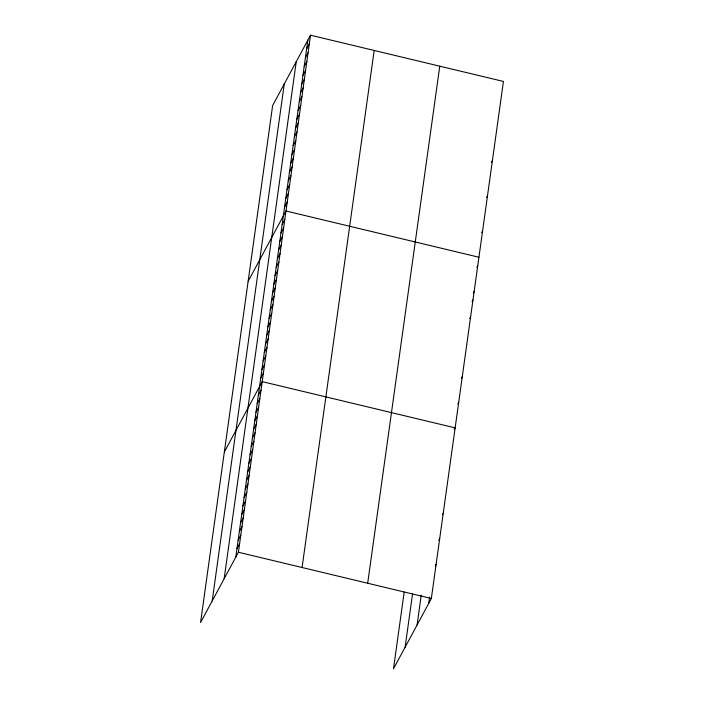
<?xml version="1.0" encoding="UTF-8"?>
<svg xmlns="http://www.w3.org/2000/svg" width="704" height="704" viewBox="0 0 704 704"><rect width="100%" height="100%" fill="white"/><g stroke="black" fill="none" stroke-linecap="round" stroke-linejoin="round"><path stroke-width="1.06" d="M212.186 600.978L284.275 83.926M224.154 578.75L296.243 61.688M235.77 557.163L307.859 40.11M310.508 35.2L272.65 105.503L200.561 622.556L238.418 552.253L310.508 35.2L503.439 81.444L431.35 598.497L393.492 668.8L404.202 592.02M302.086 567.512L374.176 50.459M367.682 583.238L439.771 66.185M405.108 647.222L412.544 593.903M417.085 624.994L421.247 595.126M428.701 603.416L429.59 597.01M306.636 48.902L309.285 43.991M305.413 57.693L308.053 52.782M304.181 66.484L306.83 61.574M302.958 75.275L305.606 70.356M301.734 84.066L304.383 79.147M300.511 92.849L303.151 87.938M299.279 101.64L301.928 96.73M298.056 110.431L300.705 105.521M296.833 119.222L299.473 114.312M295.61 128.014L298.25 123.103M294.378 136.805L297.026 131.886M293.154 145.596L295.803 140.677M291.931 154.378L294.571 149.468M290.708 163.17L293.348 158.259M289.476 171.961L292.125 167.05M288.253 180.752L290.902 175.842M287.03 189.543L289.67 184.633M285.806 198.334L288.446 193.415M284.574 207.126L287.223 202.206M248.142 281.301L286 210.998L478.922 257.242M282.163 224.444L284.803 219.534M280.975 232.971L283.615 228.061M279.778 241.507L282.427 236.597M278.59 250.034L281.239 245.124M277.402 258.57L280.051 253.651M276.214 267.098L278.863 262.187M275.026 275.634L277.666 270.714M273.838 284.161L276.478 279.25M272.65 292.697L275.29 287.778M271.454 301.224L274.102 296.314M270.266 309.76L272.914 304.841M269.078 318.287L271.726 313.377M267.89 326.823L270.53 321.904M266.702 335.35L269.342 330.44M265.514 343.886L268.154 338.967M264.317 352.414L266.966 347.503M263.129 360.941L265.778 356.03M261.941 369.477L264.59 364.566M260.753 378.004L263.393 373.094M224.356 451.924L262.205 381.63L455.136 427.874L454.256 429.51M258.377 395.067L261.017 390.157M257.18 403.603L259.829 398.693M255.992 412.13L258.641 407.22M254.804 420.666L257.453 415.756M253.616 429.194L256.256 424.283M252.428 437.73L255.068 432.819M251.24 446.257L253.88 441.346M250.043 454.793L252.692 449.874M248.855 463.32L251.504 458.41M247.667 471.856L250.316 466.937M246.479 480.383L249.119 475.473M245.291 488.919L247.931 484M244.103 497.446L246.743 492.536M242.906 505.982L245.555 501.063M241.718 514.51L244.367 509.599M240.53 523.046L243.179 518.126M239.342 531.573L241.982 526.662M238.154 540.109L240.794 535.19M236.966 548.636L239.606 543.726M491.524 162.193L492.404 160.556M486.622 197.349L487.502 195.712M481.721 232.514L482.601 230.877M476.854 267.414L477.734 265.778M473.282 293.005L474.17 291.368M472.094 301.541L472.974 299.904M469.718 318.604L470.598 316.967M461.393 378.321L462.273 376.684M457.82 403.911L458.7 402.274M442.358 514.826L443.238 513.19M438.794 540.417L439.674 538.78M435.222 566.007L436.102 564.37M238.418 552.253L431.35 598.497"/></g></svg>
